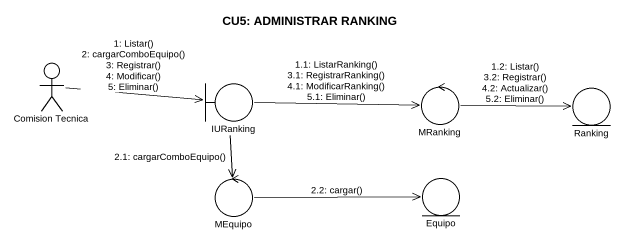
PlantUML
@startuml
title CU5: ADMINISTRAR RANKING
actor "Comision Tecnica" as Comision_Tecnica #FFFFFF
boundary IURanking
control MRanking
entity Ranking
control MEquipo
entity Equipo
Comision_Tecnica -right-> IURanking : 1: Listar()\n2: cargarComboEquipo()\n3: Registrar()\n4: Modificar()\n5: Eliminar()
IURanking -right-> MRanking : 1.1: ListarRanking()\n3.1: RegistrarRanking()\n4.1: ModificarRanking()\n5.1: Eliminar()
MRanking -right-> Ranking : 1.2: Listar()\n3.2: Registrar()\n4.2: Actualizar()\n5.2: Eliminar()
IURanking --> MEquipo : 2.1: cargarComboEquipo()
MEquipo -right-> Equipo : 2.2: cargar()
@enduml
